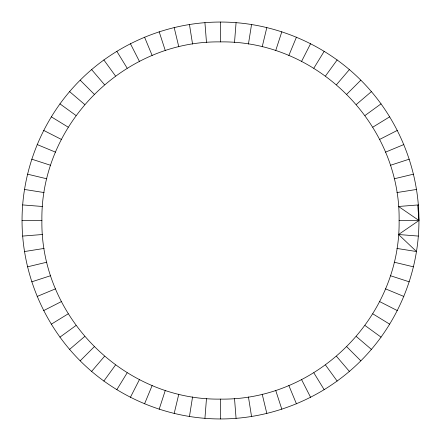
<?xml version="1.0" encoding="UTF-8"?>
<svg xmlns="http://www.w3.org/2000/svg" width="441" height="441" viewBox="0 0 441 441"><rect width="100%" height="100%" fill="white"/><g stroke="black" fill="none" stroke-linecap="round" stroke-linejoin="round"><path stroke-width="0.66" d="M22.05 220.5C21.984 168.456 43.328 116.926 80.174 80.174C116.926 43.328 168.456 21.984 220.5 22.05C272.544 21.984 324.074 43.328 360.826 80.174C397.672 116.926 419.016 168.456 418.95 220.5C419.016 272.544 397.672 324.074 360.826 360.826C324.074 397.672 272.544 419.016 220.5 418.95C168.456 419.016 116.926 397.672 80.174 360.826C43.328 324.074 21.984 272.544 22.05 220.5L41.895 220.5C40.385 124.048 124.048 40.385 220.5 41.895C316.952 40.385 400.615 124.048 399.105 220.5C400.615 316.952 316.952 400.615 220.5 399.105C124.048 400.615 40.385 316.952 41.895 220.5M204.927 418.338L206.487 398.554M234.513 42.446L236.073 22.662M189.454 416.508L192.563 396.906M248.437 44.094L251.546 24.492M174.173 413.465L178.803 394.171M262.197 46.829L266.827 27.535M159.173 409.237L165.309 390.362M275.691 50.638L281.827 31.763M144.554 403.846L152.151 385.511M288.849 55.489L296.446 37.154M130.404 397.319L139.417 379.64M301.583 61.36L310.596 43.681M116.81 389.706L127.179 372.788M313.821 68.212L324.19 51.294M103.856 381.052L115.52 364.994M325.48 76.006L337.145 59.948M91.618 371.405L104.506 356.311M336.494 84.689L349.382 69.595M80.174 360.826L94.209 346.791M346.791 94.209L360.826 80.174M69.595 349.382L84.689 336.494M356.311 104.506L371.405 91.618M59.948 337.145L76.006 325.48M364.994 115.52L381.052 103.856M396.906 248.437L416.508 251.546L398.554 234.513L418.95 220.5L417.759 205.396L418.338 204.927L398.554 206.487L418.95 220.5L399.105 220.5M51.294 324.19L68.212 313.821M372.788 127.179L389.706 116.81M43.681 310.596L61.36 301.583M379.64 139.417L397.319 130.404M37.154 296.446L55.489 288.849M385.511 152.151L403.846 144.554M31.763 281.827L50.638 275.691M390.362 165.309L409.237 159.173M27.535 266.827L46.829 262.197M394.171 178.803L413.465 174.173M24.492 251.546L44.094 248.437M396.906 192.563L416.508 189.454M22.662 236.073L42.446 234.513M22.662 204.927L42.446 206.487M398.554 234.513L418.338 236.073M24.492 189.454L44.094 192.563M27.535 174.173L46.829 178.803M394.171 262.197L413.465 266.827M31.763 159.173L50.638 165.309M390.362 275.691L409.237 281.827M37.154 144.554L55.489 152.151M385.511 288.849L403.846 296.446M43.681 130.404L61.36 139.417M379.64 301.583L397.319 310.596M51.294 116.81L68.212 127.179M372.788 313.821L389.706 324.19M59.948 103.856L76.006 115.52M364.994 325.48L381.052 337.145M69.595 91.618L84.689 104.506M356.311 336.494L371.405 349.382M80.174 80.174L94.209 94.209M346.791 346.791L360.826 360.826M91.618 69.595L104.506 84.689M336.494 356.311L349.382 371.405M103.856 59.948L115.52 76.006M325.48 364.994L337.145 381.052M116.81 51.294L127.179 68.212M313.821 372.788L324.19 389.706M130.404 43.681L139.417 61.36M301.583 379.64L310.596 397.319M144.554 37.154L152.151 55.489M288.849 385.511L296.446 403.846M159.173 31.763L165.309 50.638M275.691 390.362L281.827 409.237M174.173 27.535L178.803 46.829M262.197 394.171L266.827 413.465M189.454 24.492L192.563 44.094M248.437 396.906L251.546 416.508M204.927 22.662L206.487 42.446M234.513 398.554L236.073 418.338M220.5 22.05L220.5 41.895M220.5 399.105L220.5 418.95"/></g></svg>
